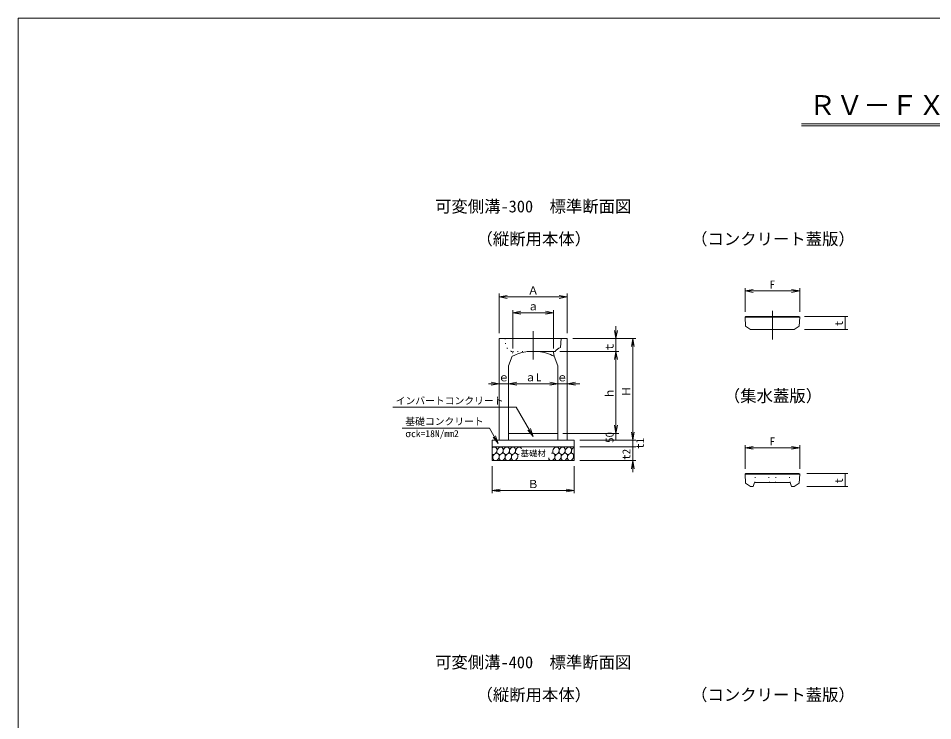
# Model space of a CAD drawing. Units: millimetres, scale not verified. Extents: x 3703 to 20093, y 2654 to 14130.
# Drawn here: x 3703 to 10407, y 8984 to 14130 of the extents above; entities that cross this region are included whole.
import ezdxf
from ezdxf.enums import TextEntityAlignment as Align

# ---------------------------------------------------------------- set-up
doc = ezdxf.new("R2010")
doc.units = ezdxf.units.MM
doc.header["$LTSCALE"] = 20
doc.linetypes.add('DOTTED', pattern=[1.75, 0.25, -1.5])
doc.layers.add('Layer1', color=4, linetype='Continuous', lineweight=18)
doc.styles.add('ＭＳ ゴシック-5.0-0.0', font='')
doc.styles.get('ＭＳ ゴシック-5.0-0.0').set_extended_font_data('ＭＳ ゴシック-5.0-0.0')

msp = doc.modelspace()

# ---------------------------------------------------------------- linework, layer by layer
at = {"layer": 'Layer1'}
for p, q in [((3703.45, 14130.23), (20093.09, 14130.23)), ((3703.45, 2653.9), (3703.45, 14130.23)), ((14373.53, 13356.07), (9444.24, 13356.07)), ((14373.53, 13342.07), (9444.24, 13342.07)), ((9031.7, 11979.25), (9031.7, 12152.82)), ((9031.7, 12132.82), (9090.78, 12143.24)), ((9431.7, 12132.82), (9372.61, 12143.24)), ((9431.7, 11979.25), (9431.7, 12152.82)), ((7228.12, 11824.25), (7228.12, 12113.96)), ((7228.12, 12088.69), (7287.21, 12099.11)), ((7228.12, 12088.69), (7287.21, 12078.27)), ((7228.12, 12088.69), (7728.12, 12088.69)), ((7728.12, 12088.69), (7669.03, 12099.11)), ((7728.12, 12088.69), (7669.03, 12078.27)), ((7728.12, 11824.25), (7728.12, 12113.96)), ((9031.7, 12132.82), (9090.78, 12122.4)), ((9031.7, 12132.82), (9431.7, 12132.82)), ((9431.7, 12132.82), (9372.61, 12122.4)), ((7328.12, 11711.25), (7328.12, 11992.82)), ((7328.12, 11972.82), (7387.21, 11983.24)), ((7328.12, 11972.82), (7387.21, 11962.4)), ((7628.12, 11972.82), (7328.12, 11972.82)), ((7628.12, 11972.82), (7569.03, 11983.24)), ((7628.12, 11972.82), (7569.03, 11962.4)), ((7628.12, 11711.25), (7628.12, 11992.82)), ((9031.7, 11939.25), (9036.7, 11944.25)), ((9031.7, 11939.25), (9035.06, 11874.9)), ((9031.7, 11939.25), (9431.7, 11939.25)), ((9036.7, 11944.25), (9426.7, 11944.25)), ((9231.7, 11986.13), (9231.7, 11777.29)), ((9426.7, 11944.25), (9431.7, 11939.25)), ((9431.7, 11939.25), (9428.33, 11874.9)), ((9785.8, 11944.25), (9467.22, 11944.25)), ((9765.8, 11849.25), (9765.8, 11944.25)), ((8084.91, 11659.25), (8084.91, 11875.45)), ((9071.7, 11849.25), (9035.06, 11874.9)), ((9391.7, 11849.25), (9428.33, 11874.9)), ((7478.12, 11630.97), (7478.12, 11838.43)), ((8084.91, 11784.25), (8074.5, 11843.34)), ((8084.91, 11784.25), (8095.33, 11843.34)), ((9391.7, 11849.25), (9071.7, 11849.25)), ((9785.8, 11849.25), (9467.22, 11849.25)), ((7728.12, 11784.25), (7228.12, 11784.25)), ((7228.12, 11039.25), (7228.12, 11784.25)), ((7683.12, 11784.25), (7678.12, 11717.25)), ((7728.12, 11039.25), (7728.12, 11784.25)), ((7768.12, 11784.25), (8231.08, 11784.25)), ((8208.13, 11784.25), (8197.71, 11725.16)), ((8208.13, 11784.25), (8218.55, 11725.16)), ((8208.13, 10809.25), (8208.13, 11784.25)), ((7438.12, 11689.25), (7478.12, 11689.25)), ((7639.56, 11689.25), (7478.12, 11689.25)), ((7628.12, 11689.25), (7628.12, 11681.48)), ((7628.12, 11681.48), (7631.12, 11654.25)), ((7674.22, 11689.25), (8104.91, 11689.25)), ((8084.91, 11689.25), (8074.5, 11630.16)), ((8084.91, 11689.25), (8074.5, 11630.16)), ((8084.91, 11689.25), (8074.5, 11630.16)), ((8084.91, 11689.25), (8095.33, 11630.16)), ((8084.91, 11689.25), (8095.33, 11630.16)), ((8084.91, 11689.25), (8095.33, 11630.16)), ((7325.12, 11654.25), (7298.12, 11584.25)), ((7631.12, 11654.25), (7658.12, 11584.25)), ((8084.91, 11659.25), (8084.91, 11579.25)), ((8084.91, 11039.25), (8084.91, 11659.25)), ((7298.12, 11039.25), (7298.12, 11584.25)), ((7658.12, 11039.25), (7658.12, 11584.25)), ((7228.12, 11452.71), (7169.03, 11463.13)), ((7298.12, 11452.71), (7357.21, 11463.13)), ((7298.12, 11452.71), (7357.21, 11463.13)), ((7658.12, 11452.71), (7599.03, 11463.13)), ((7658.12, 11452.71), (7599.03, 11463.13)), ((7728.12, 11452.71), (7787.21, 11463.13)), ((7820.89, 11452.71), (7149.78, 11452.71)), ((7228.12, 11452.71), (7169.03, 11442.29)), ((7298.12, 11452.71), (7357.21, 11442.29)), ((7298.12, 11452.71), (7357.21, 11442.29)), ((7658.12, 11452.71), (7599.03, 11442.29)), ((7658.12, 11452.71), (7599.03, 11442.29)), ((7728.12, 11452.71), (7787.21, 11442.29)), ((7354.36, 11281.58), (6448.88, 11281.58)), ((7354.36, 11281.58), (7478.12, 11067.22)), ((8084.91, 11089.25), (8074.5, 11148.34)), ((8084.91, 11089.25), (8074.5, 11148.34)), ((8084.91, 11089.25), (8084.91, 11169.25)), ((8084.91, 11089.25), (8095.33, 11148.34)), ((8084.91, 11089.25), (8095.33, 11148.34)), ((7158.28, 11127.19), (6518.28, 11127.19)), ((7158.28, 11127.19), (7222.6, 11015.78)), ((7222.6, 11015.78), (7184.03, 11061.74)), ((7222.6, 11015.78), (7202.08, 11072.16)), ((7298.12, 11089.25), (7658.12, 11089.25)), ((7478.12, 11067.22), (7439.56, 11113.18)), ((7478.12, 11067.22), (7457.6, 11123.6)), ((8104.91, 11089.25), (7695.51, 11089.25)), ((8084.91, 11039.25), (8084.91, 11089.25)), ((8208.13, 11039.25), (8197.71, 11098.34)), ((8208.13, 11039.25), (8218.55, 11098.34)), ((7178.12, 11039.25), (7778.12, 11039.25)), ((7178.12, 11039.25), (7178.12, 10889.25)), ((7298.12, 11039.25), (7228.12, 11039.25)), ((7658.12, 11039.25), (7728.12, 11039.25)), ((7778.12, 11039.25), (7778.12, 10889.25)), ((8231.08, 11039.25), (7819.95, 11039.25)), ((8208.13, 11039.25), (8208.13, 10949.25)), ((9031.7, 10829.25), (9031.7, 11002.82)), ((9431.7, 10829.25), (9431.7, 11002.82)), ((7778.12, 10989.25), (7178.12, 10989.25)), ((8231.08, 10989.25), (7819.95, 10989.25)), ((8208.13, 10949.25), (8208.13, 10869.25)), ((8208.13, 10949.25), (8208.13, 10849.25)), ((8208.13, 10949.25), (8208.13, 10869.25)), ((9031.7, 10982.82), (9090.78, 10993.24)), ((9031.7, 10982.82), (9090.78, 10972.4)), ((9431.7, 10982.82), (9031.7, 10982.82)), ((9431.7, 10982.82), (9372.61, 10993.24)), ((9431.7, 10982.82), (9372.61, 10972.4)), ((7178.12, 10889.25), (7778.12, 10889.25)), ((8231.08, 10889.25), (7819.95, 10889.25)), ((8208.13, 10889.25), (8197.71, 10830.16)), ((8208.13, 10889.25), (8218.55, 10830.16)), ((8208.13, 10889.25), (8208.13, 10805.59)), ((7178.12, 10849.25), (7178.12, 10650.28)), ((7778.12, 10849.25), (7778.12, 10650.28)), ((9031.7, 10789.25), (9036.7, 10794.25)), ((9036.7, 10794.25), (9426.7, 10794.25)), ((9426.7, 10794.25), (9431.7, 10789.25)), ((9785.8, 10794.25), (9483.92, 10794.25)), ((9765.8, 10699.25), (9765.8, 10794.25)), ((9031.7, 10789.25), (9035.06, 10724.9)), ((9031.7, 10789.25), (9431.7, 10789.25)), ((9101.27, 10729.25), (9091.7, 10699.25)), ((9101.27, 10729.25), (9362.12, 10729.25)), ((9362.12, 10729.25), (9371.7, 10699.25)), ((9431.7, 10789.25), (9428.33, 10724.9)), ((7178.12, 10670.28), (7237.21, 10680.7)), ((7178.12, 10670.28), (7778.12, 10670.28)), ((7178.12, 10670.28), (7237.21, 10659.87)), ((7778.12, 10670.28), (7719.03, 10680.7)), ((7778.12, 10670.28), (7719.03, 10659.87)), ((9071.7, 10699.25), (9035.06, 10724.9)), ((9091.7, 10699.25), (9071.7, 10699.25)), ((9371.7, 10699.25), (9391.7, 10699.25)), ((9391.7, 10699.25), (9428.33, 10724.9)), ((9785.8, 10699.25), (9483.92, 10699.25))]:
    msp.add_line(p, q, dxfattribs=at)
at = {"layer": 'Layer1', "linetype": 'DOTTED'}
for p, q in [((7273.12, 11784.25), (7278.12, 11717.25)), ((7316.68, 11689.25), (7328.12, 11689.25)), ((7328.12, 11681.48), (7325.12, 11654.25)), ((7328.12, 11689.25), (7328.12, 11681.48)), ((7328.12, 11689.25), (7438.12, 11689.25)), ((9099.84, 10794.25), (9107.84, 10789.25)), ((9211.7, 10794.25), (9203.7, 10789.25)), ((9251.7, 10794.25), (9259.7, 10789.25)), ((9363.55, 10794.25), (9355.55, 10789.25)), ((9101.27, 10729.25), (9107.84, 10789.25)), ((9210.27, 10729.25), (9203.7, 10789.25)), ((9253.12, 10729.25), (9259.7, 10789.25)), ((9362.12, 10729.25), (9355.55, 10789.25))]:
    msp.add_line(p, q, dxfattribs=at)
msp.add_arc((7252.53, 11641.46), 80, 36.68636, 71.34006, dxfattribs=at)
at = {"layer": 'Layer1'}
for centre, radius, start, end in [((7489.73, 11322.73), 370.13, 98.01419, 116.40493), ((7466.52, 11322.73), 370.13, 63.59507, 81.98581), ((7703.72, 11641.46), 80, 108.65994, 143.31364)]:
    msp.add_arc(centre, radius, start, end, dxfattribs=at)
for centre, start_param, end_param in [((7189.75, 10961.43), 3.1641089, 7.3535633), ((7205.13, 10916.76), 1.1965976, 6.8860585), ((7235.27, 10961.43), 3.2518953, 8.9063261), ((7250.65, 10916.76), 1.1965976, 6.8860585), ((7280.8, 10961.43), 3.2518953, 8.9063261), ((7296.17, 10916.76), 1.1965976, 6.8860585), ((7326.32, 10961.43), 3.2518953, 8.9063261), ((7341.7, 10916.76), 1.1965976, 6.8860585), ((7371.84, 10961.43), 5.610227, 8.9063261), ((7371.84, 10961.43), 3.2518953, 3.8893366), ((7614.84, 10916.76), 2.1791837, 6.8860585), ((7644.99, 10961.43), 3.2518953, 8.9063261), ((7660.37, 10916.76), 1.1965976, 6.8860585), ((7690.51, 10961.43), 3.2518953, 8.9063261), ((7705.89, 10916.76), 1.1965976, 6.8860585), ((7736.04, 10961.43), 3.2518953, 8.9063261), ((7751.41, 10916.76), 1.1965976, 6.8860585), ((7781.56, 10961.43), 0.6949414, 2.6231408), ((7781.56, 10961.43), 3.2518953, 3.5395455)]:
    msp.add_ellipse(centre, major_axis=(12.08, 25.9), ratio=0.766667, start_param=start_param, end_param=end_param, dxfattribs=at)

# ---------------------------------------------------------------- texts
at = {"layer": 'Layer1', "color": 7, "style": 'ＭＳ ゴシック-5.0-0.0'}
for s, height, p in [('ＲＶ－ＦＸ可変側溝\u3000サイズ毎寸法図及び基礎材料表', 146.6, (11898.27, 13376.63)), ('F', 58.65, (9231.7, 12132.82)), ('Ａ', 58.65, (7478.12, 12088.69)), ('ａ', 58.65, (7478.12, 11972.82)), ('ｅ', 58.65, (7262.8, 11452.71)), ('ａL', 58.65, (7478.12, 11452.71)), ('ｅ', 58.65, (7690.87, 11452.71)), ('F', 58.65, (9231.7, 10982.82)), ('基礎材', 43.99, (7478.12, 10907.09)), ('Ｂ', 58.65, (7478.12, 10670.28))]:
    msp.add_text(s, height=height, dxfattribs=at).set_placement(p, align=Align.BOTTOM_CENTER)
for s, p in [('可変側溝-300\u3000標準断面図', (7478.12, 12796.03)), ('（縦断用本体）', (7482.34, 12557.59)), ('（コンクリート蓋版）', (9235.91, 12557.59)), ('（集水蓋版）', (9235.91, 11407.59)), ('可変側溝-400\u3000標準断面図', (7478.12, 9456.03)), ('（縦断用本体）', (7482.34, 9217.59)), ('（コンクリート蓋版）', (9235.91, 9217.59))]:
    msp.add_text(s, height=87.98, dxfattribs=at).set_placement(p, align=Align.TOP_CENTER)
for s, p in [('t', (9765.8, 11894.83)), ('ｔ', (8084.91, 11721.75)), ('ｈ', (8084.91, 11382.36)), ('Ｈ', (8208.13, 11395.26)), ('50', (8084.91, 11059.25)), ('t1', (8308.19, 11016.21)), ('t2', (8208.13, 10935.56)), ('t', (9765.8, 10742.26))]:
    msp.add_text(s, height=58.65, rotation=90, dxfattribs=at).set_placement(p, align=Align.BOTTOM_CENTER)
for s, p in [('インバートコンクリート', (6470.3, 11287.15)), ('基礎コンクリート', (6540.65, 11135.13)), ('σck=18N/mm2', (6540.65, 11046.11))]:
    msp.add_text(s, height=51.32, dxfattribs=at).set_placement(p, align=Align.BOTTOM_LEFT)

doc.saveas('drawing.dxf')
